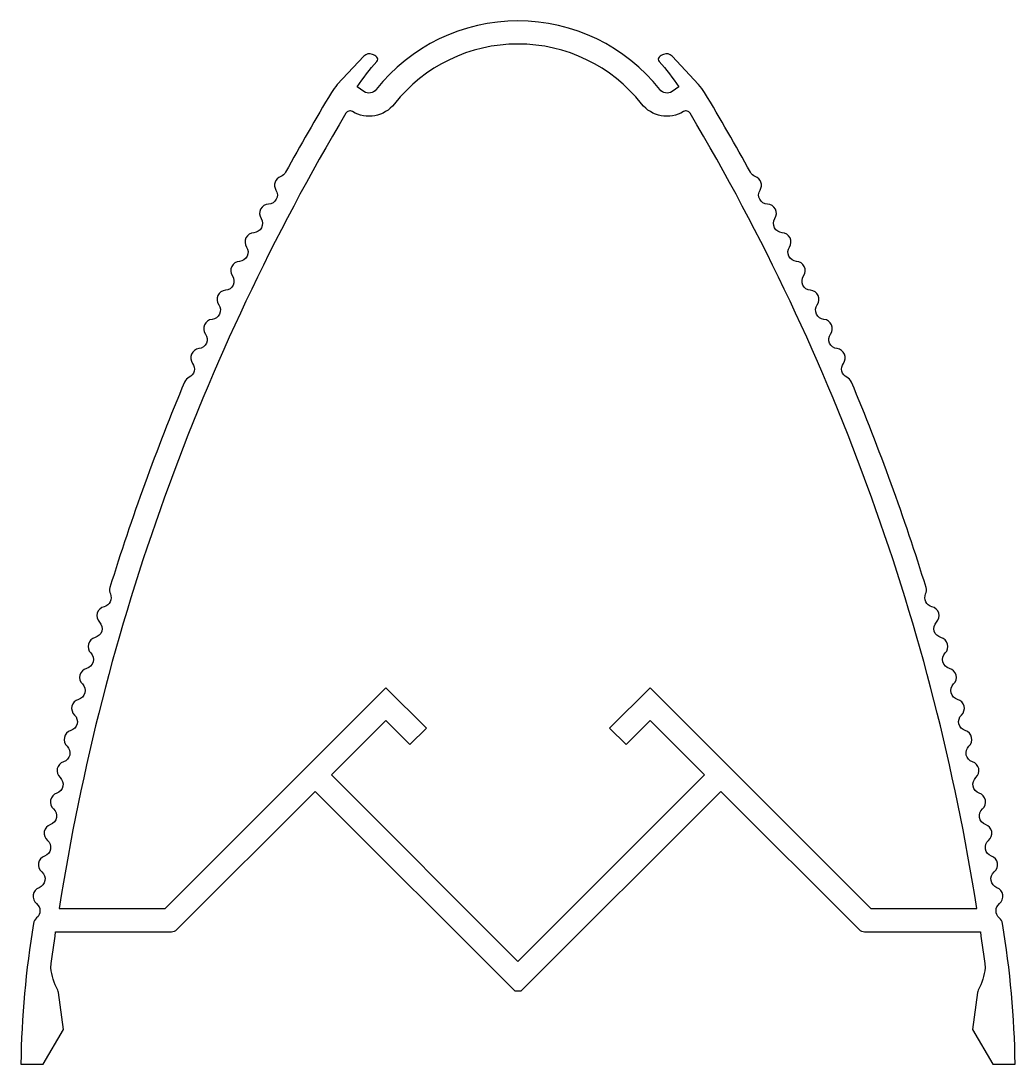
# Model space of a CAD drawing. Extents: x 131.8 to 196.3, y 171.3 to 238.9.
import ezdxf

# ---------------------------------------------------------------- set-up
doc = ezdxf.new("R2010")
doc.units = 0
doc.layers.get('0').update_dxf_attribs({"linetype": 'CONTINUOUS'})

msp = doc.modelspace()

# ---------------------------------------------------------------- linework, layer by layer
at = {"color": 7}
for points in [[(164.249, 176.008), (177.189, 188.948), (186.143, 179.994, 0.198912), (186.496, 179.848), (194.002, 179.848, -0.004093), (194.324, 177.502, -0.082365), (193.869, 176.059, 0.084299), (193.819, 175.899), (193.499, 173.516), (194.817, 171.262), (196.256, 171.262, 0.036708), (195.44, 180.375, 0.183379), (195.232, 180.747, -0.4719), (195.241, 181.673, 0.579726), (195.076, 182.701, -0.574984), (194.904, 183.724, 0.579726), (194.724, 184.75, -0.574984), (194.537, 185.77, 0.579726), (194.342, 186.793, -0.574984), (194.141, 187.81, 0.579726), (193.932, 188.83, -0.574984), (193.717, 189.845, 0.579726), (193.493, 190.862, -0.574984), (193.263, 191.873, 0.579726), (193.025, 192.887, -0.574984), (192.781, 193.895, 0.579726), (192.528, 194.905, -0.574984), (192.27, 195.91, 0.579726), (192.003, 196.916, -0.574984), (191.73, 197.917, 0.579726), (191.449, 198.919, -0.574984), (191.162, 199.916, 0.579726), (190.866, 200.915, -0.4719), (190.458, 201.746, 0.183379), (190.485, 202.171, 0.024256), (185.645, 215.486, 0.183379), (185.352, 215.795, -0.4719), (185.131, 216.695, 0.579726), (184.716, 217.65, -0.574984), (184.296, 218.598, 0.579726), (183.868, 219.547, -0.574984), (183.434, 220.49, 0.579726), (182.993, 221.433, -0.574984), (182.546, 222.369, 0.579726), (182.091, 223.305, -0.574984), (181.631, 224.235, 0.579726), (181.162, 225.165, -0.574984), (180.689, 226.088, 0.579726), (180.208, 227.011, -0.574984), (179.722, 227.927, 0.47574), (179.418, 228.807, -0.181976), (179.097, 229.083, 0.010213), (176.127, 234.26, 0.052909), (175.745, 234.765), (174.021, 236.606, 0.306795), (173.474, 236.729, 0.095398), (173.186, 236.548, 0.410995), (173.176, 236.267, -0.040981), (174.46, 234.612), (174.029, 234.321, -0.392679), (173.222, 234.446, 0.229616), (164.036, 238.899, 0.229616), (154.851, 234.446, -0.392679), (154.044, 234.321), (153.612, 234.612, -0.040981), (154.897, 236.267, 0.410995), (154.886, 236.548, 0.095398), (154.599, 236.729, 0.306795), (154.052, 236.606), (152.327, 234.765, 0.052909), (151.946, 234.26, 0.010213), (148.976, 229.083, -0.181976), (148.655, 228.807, 0.47574), (148.351, 227.927, -0.574984), (147.865, 227.011, 0.579726), (147.383, 226.088, -0.574984), (146.91, 225.165, 0.579726), (146.442, 224.235, -0.574984), (145.982, 223.305, 0.579726), (145.527, 222.369, -0.574984), (145.08, 221.433, 0.579726), (144.638, 220.49, -0.574984), (144.205, 219.547, 0.579726), (143.777, 218.598, -0.574984), (143.357, 217.65, 0.579726), (142.942, 216.695, -0.4719), (142.721, 215.795, 0.183379), (142.428, 215.486, 0.024256), (137.588, 202.171, 0.183379), (137.615, 201.746, -0.4719), (137.206, 200.915, 0.579726), (136.911, 199.916, -0.574984), (136.624, 198.919, 0.579726), (136.343, 197.917, -0.574984), (136.07, 196.916, 0.579726), (135.803, 195.91, -0.574984), (135.545, 194.905, 0.579726), (135.292, 193.895, -0.574984), (135.048, 192.887, 0.579726), (134.81, 191.873, -0.574984), (134.58, 190.862, 0.579726), (134.356, 189.845, -0.574984), (134.141, 188.83, 0.579726), (133.931, 187.81, -0.574984), (133.73, 186.793, 0.579726), (133.536, 185.77, -0.574984), (133.349, 184.75, 0.579726), (133.169, 183.724, -0.574984), (132.997, 182.701, 0.579726), (132.832, 181.673, -0.4719), (132.84, 180.747, 0.183379), (132.633, 180.375, 0.036708), (131.816, 171.262), (133.256, 171.262), (134.573, 173.516), (134.254, 175.899, 0.084299), (134.204, 176.059, -0.082365), (133.749, 177.502, -0.004093), (134.071, 179.848), (141.577, 179.848, 0.198912), (141.93, 179.994), (150.884, 188.948), (163.824, 176.008)], [(164.036, 177.917), (176.128, 190.009), (172.592, 193.544), (171.037, 191.989), (169.976, 193.049), (172.592, 195.666), (186.91, 181.348), (193.775, 181.348, 0.095627), (175.185, 232.913, 0.415218), (174.773, 233.017, -0.377239), (172.044, 233.517, 0.229616), (164.036, 237.399, 0.229616), (156.029, 233.517, -0.377239), (153.3, 233.017, 0.415218), (152.888, 232.913, 0.095627), (134.298, 181.348), (141.162, 181.348), (155.48, 195.666), (158.097, 193.049), (157.036, 191.989), (155.48, 193.544), (151.945, 190.009), (164.036, 177.917)]]:
    msp.add_lwpolyline(points, format="xyb", close=True, dxfattribs=at)

doc.saveas('drawing.dxf')
